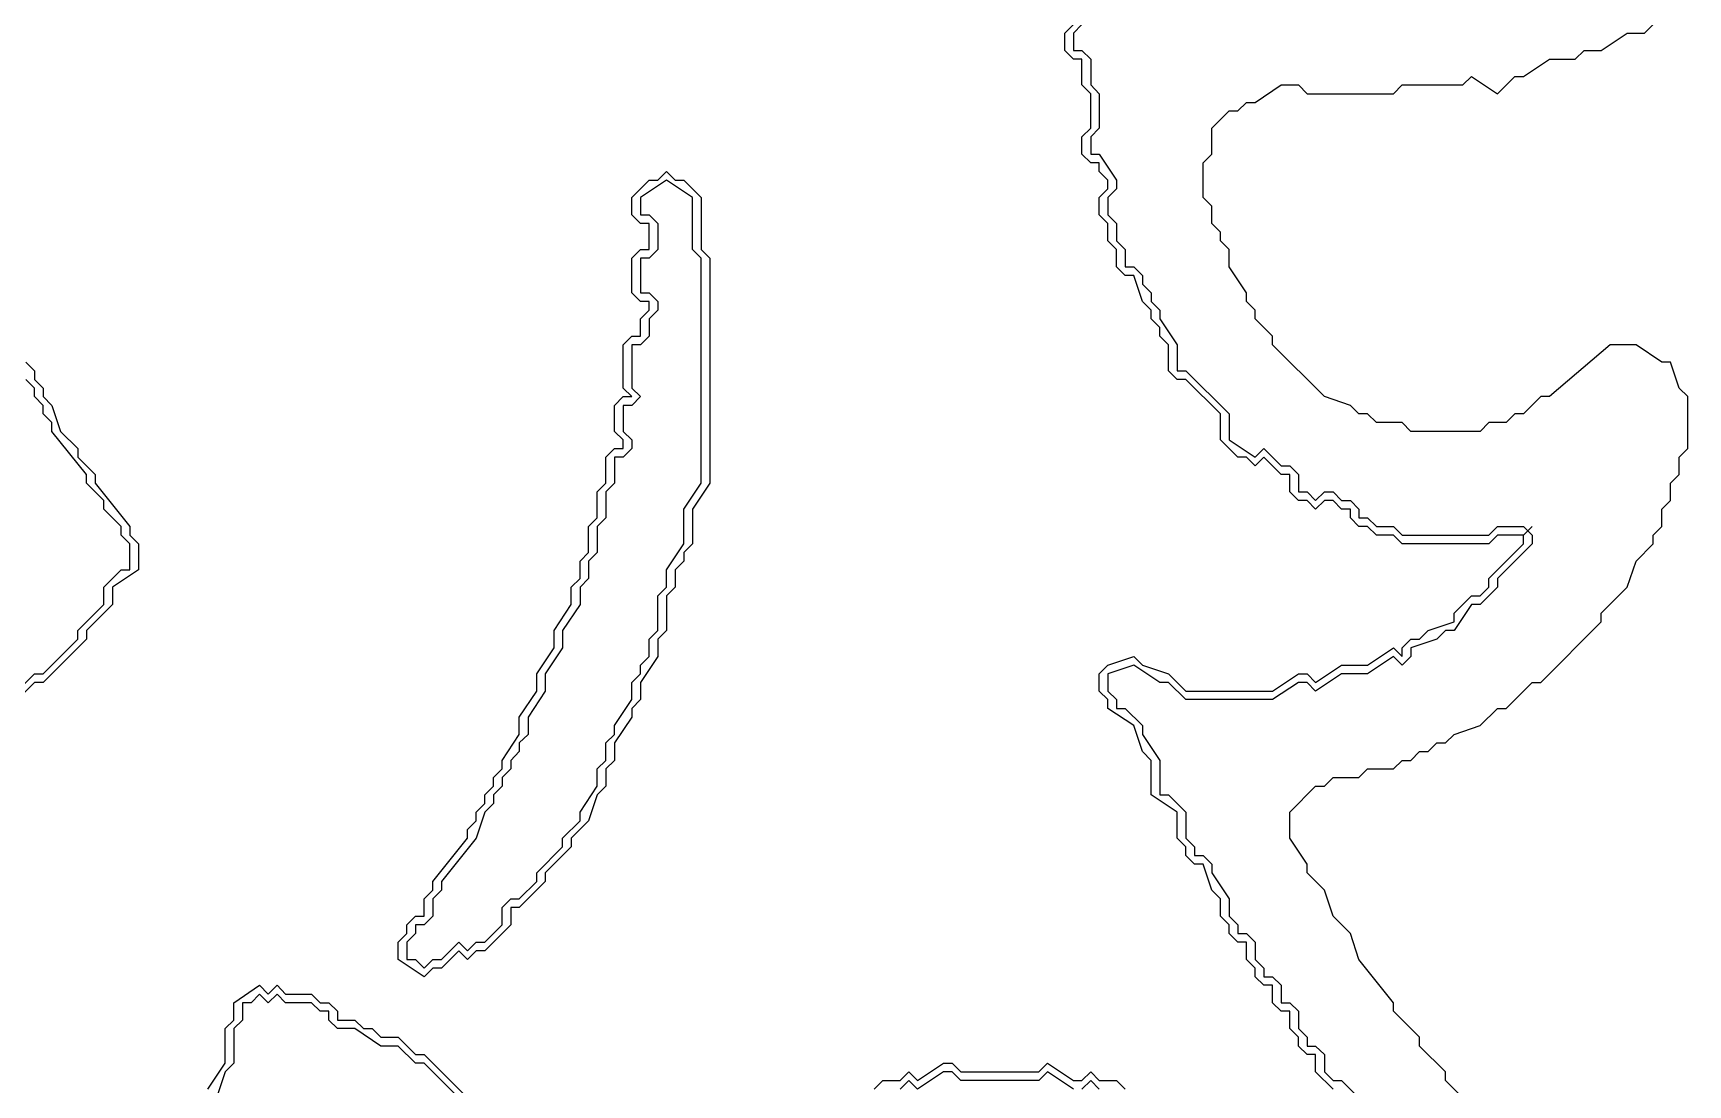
# Model space of a CAD drawing. Header units: millimetres. Extents: x 2 to 58.7, y 4.1 to 84.
# Drawn here: x 39.74 to 51.33, y 49.06 to 56.42 of the extents above; entities that cross this region are included whole.
import ezdxf

# ---------------------------------------------------------------- set-up
doc = ezdxf.new("R2010")
doc.units = ezdxf.units.MM
for name, color, linetype, true_color in [('CUT_OUTER', 1, 'Continuous', 0xa7a7a7), ('FILL_HAIR', 5, 'Continuous', 0x905530), ('RAISED_METAL', 2, 'Continuous', 0xa7a7a7)]:
    doc.layers.add(name, color=color, linetype=linetype, true_color=true_color)

msp = doc.modelspace()

# ---------------------------------------------------------------- linework, layer by layer
at = {"layer": 'CUT_OUTER'}
msp.add_lwpolyline([(49.933, 48.788), (49.63, 49.091), (49.63, 49.152), (49.449, 49.333), (49.449, 49.394), (49.267, 49.576), (49.267, 49.636), (49.024, 49.939), (48.964, 50.121), (48.843, 50.242), (48.782, 50.424), (48.661, 50.545), (48.661, 50.606), (48.54, 50.788), (48.54, 50.97), (48.721, 51.152), (48.782, 51.152), (48.843, 51.212), (49.024, 51.212), (49.085, 51.273), (49.267, 51.273), (49.327, 51.333), (49.388, 51.333), (49.449, 51.394), (49.509, 51.394), (49.57, 51.455), (49.63, 51.455), (49.691, 51.515), (49.873, 51.576), (49.994, 51.697), (50.055, 51.697), (50.236, 51.879), (50.297, 51.879), (50.721, 52.303), (50.721, 52.364), (50.903, 52.545), (50.964, 52.727), (51.085, 52.848), (51.085, 52.909), (51.145, 52.97), (51.145, 53.091), (51.206, 53.152), (51.206, 53.273), (51.267, 53.333), (51.267, 53.455), (51.327, 53.515), (51.327, 53.879), (51.267, 53.939), (51.206, 54.121), (51.145, 54.121), (50.964, 54.242), (50.782, 54.242), (50.358, 53.879), (50.297, 53.879), (50.176, 53.758), (50.115, 53.758), (50.055, 53.697), (49.933, 53.697), (49.873, 53.636), (49.388, 53.636), (49.327, 53.697), (49.146, 53.697), (49.085, 53.758), (49.024, 53.758), (48.964, 53.818), (48.782, 53.879), (48.418, 54.242), (48.418, 54.303), (48.297, 54.424), (48.297, 54.485), (48.237, 54.545), (48.237, 54.606), (48.115, 54.788), (48.115, 54.909), (48.055, 54.97), (48.055, 55.03), (47.994, 55.091), (47.994, 55.212), (47.934, 55.273), (47.934, 55.515), (47.994, 55.576), (47.994, 55.758), (48.115, 55.879), (48.176, 55.879), (48.237, 55.939), (48.297, 55.939), (48.479, 56.061), (48.6, 56.061), (48.661, 56), (49.267, 56), (49.327, 56.061), (49.752, 56.061), (49.812, 56.121), (49.994, 56), (50.115, 56.121), (50.176, 56.121), (50.358, 56.242), (50.539, 56.242), (50.6, 56.303), (50.721, 56.303), (50.903, 56.424), (51.024, 56.424), (51.085, 56.485)], dxfattribs=at)
at = {"layer": 'FILL_HAIR'}
for points in [[(48.843, 49.03), (48.721, 49.152), (48.721, 49.273), (48.661, 49.273), (48.6, 49.333), (48.6, 49.394), (48.54, 49.455), (48.54, 49.576), (48.479, 49.576), (48.418, 49.636), (48.418, 49.758), (48.358, 49.758), (48.297, 49.818), (48.297, 49.879), (48.237, 49.939), (48.237, 50.061), (48.176, 50.061), (48.115, 50.121), (48.115, 50.182), (48.055, 50.242), (48.055, 50.364), (47.994, 50.424), (47.934, 50.606), (47.873, 50.606), (47.812, 50.667), (47.812, 50.727), (47.752, 50.788), (47.752, 50.97), (47.57, 51.091), (47.57, 51.333), (47.509, 51.394), (47.449, 51.576), (47.267, 51.697), (47.267, 51.758), (47.206, 51.818), (47.206, 51.939), (47.267, 52), (47.449, 52.061), (47.509, 52), (47.691, 51.939), (47.812, 51.818), (48.418, 51.818), (48.6, 51.939), (48.661, 51.939), (48.721, 51.879), (48.903, 52), (49.085, 52), (49.267, 52.121), (49.327, 52.061), (49.327, 52.121), (49.388, 52.182), (49.449, 52.182), (49.509, 52.242), (49.691, 52.303), (49.691, 52.364), (49.812, 52.485), (49.873, 52.485), (49.933, 52.545), (49.933, 52.606), (50.176, 52.848), (50.176, 52.909), (50.236, 52.97), (50.176, 52.909), (49.994, 52.909), (49.933, 52.848), (49.327, 52.848), (49.267, 52.909), (49.146, 52.909), (49.085, 52.97), (49.024, 52.97), (48.964, 53.03), (48.964, 53.091), (48.903, 53.091), (48.843, 53.152), (48.782, 53.152), (48.721, 53.091), (48.661, 53.152), (48.6, 53.152), (48.54, 53.212), (48.54, 53.333), (48.479, 53.333), (48.358, 53.455), (48.297, 53.394), (48.237, 53.455), (48.176, 53.455), (48.055, 53.576), (48.055, 53.758), (47.812, 54), (47.752, 54), (47.691, 54.061), (47.691, 54.242), (47.631, 54.303), (47.631, 54.364), (47.57, 54.424), (47.57, 54.485), (47.509, 54.545), (47.449, 54.727), (47.388, 54.727), (47.328, 54.788), (47.328, 54.909), (47.267, 54.97), (47.267, 55.091), (47.206, 55.152), (47.206, 55.273), (47.267, 55.333), (47.267, 55.394), (47.206, 55.455), (47.206, 55.515), (47.146, 55.515), (47.085, 55.576), (47.085, 55.697), (47.146, 55.758), (47.146, 56), (47.085, 56.061), (47.085, 56.242), (47.025, 56.242), (46.964, 56.303), (46.964, 56.424), (47.025, 56.485)], [(39.692, 54.121), (39.753, 54.061), (39.753, 54), (39.813, 53.939), (39.813, 53.879), (39.874, 53.818), (39.935, 53.636), (40.056, 53.515), (40.056, 53.455), (40.177, 53.333), (40.177, 53.273), (40.419, 52.97), (40.419, 52.909), (40.48, 52.848), (40.48, 52.667), (40.298, 52.545), (40.298, 52.424), (40.116, 52.242), (40.116, 52.182), (39.813, 51.879), (39.753, 51.879), (39.51, 51.636)], [(40.965, 49.03), (41.086, 49.212), (41.086, 49.455), (41.147, 49.515), (41.147, 49.636), (41.328, 49.758), (41.389, 49.697), (41.45, 49.758), (41.51, 49.697), (41.692, 49.697), (41.753, 49.636), (41.813, 49.636), (41.874, 49.576), (41.874, 49.515), (41.995, 49.515), (42.056, 49.455), (42.116, 49.455), (42.177, 49.394), (42.298, 49.394), (42.419, 49.273), (42.48, 49.273), (42.843, 48.909)], [(45.631, 49.03), (45.691, 49.091), (45.813, 49.091), (45.873, 49.152), (45.934, 49.091), (46.116, 49.212), (46.176, 49.212), (46.237, 49.152), (46.782, 49.152), (46.843, 49.212), (47.025, 49.091), (47.085, 49.091), (47.146, 49.152), (47.206, 49.091), (47.328, 49.091), (47.388, 49.03)]]:
    msp.add_lwpolyline(points, dxfattribs=at)
msp.add_lwpolyline([(44.177, 55.455), (44.237, 55.394), (44.298, 55.394), (44.419, 55.273), (44.419, 54.909), (44.48, 54.848), (44.48, 53.273), (44.358, 53.091), (44.358, 52.848), (44.298, 52.788), (44.298, 52.727), (44.237, 52.667), (44.237, 52.545), (44.177, 52.485), (44.177, 52.242), (44.116, 52.182), (44.116, 52.061), (43.995, 51.879), (43.995, 51.758), (43.934, 51.697), (43.934, 51.636), (43.813, 51.455), (43.813, 51.333), (43.752, 51.273), (43.752, 51.152), (43.692, 51.091), (43.631, 50.909), (43.51, 50.788), (43.51, 50.727), (43.328, 50.545), (43.328, 50.485), (43.146, 50.303), (43.086, 50.303), (43.086, 50.182), (42.904, 50), (42.843, 50), (42.783, 49.939), (42.722, 50), (42.601, 49.879), (42.54, 49.879), (42.48, 49.818), (42.298, 49.939), (42.298, 50.061), (42.359, 50.121), (42.359, 50.182), (42.419, 50.242), (42.48, 50.242), (42.48, 50.364), (42.54, 50.424), (42.54, 50.485), (42.783, 50.788), (42.783, 50.848), (42.843, 50.909), (42.843, 50.97), (42.904, 51.03), (42.904, 51.091), (42.965, 51.152), (42.965, 51.212), (43.025, 51.273), (43.025, 51.333), (43.146, 51.515), (43.146, 51.636), (43.268, 51.818), (43.268, 51.939), (43.389, 52.121), (43.389, 52.242), (43.51, 52.424), (43.51, 52.545), (43.571, 52.606), (43.571, 52.727), (43.631, 52.788), (43.631, 52.97), (43.692, 53.03), (43.692, 53.212), (43.752, 53.273), (43.752, 53.455), (43.813, 53.515), (43.874, 53.515), (43.874, 53.576), (43.813, 53.636), (43.813, 53.818), (43.874, 53.879), (43.934, 53.879), (43.874, 53.939), (43.874, 54.242), (43.934, 54.303), (43.995, 54.303), (43.995, 54.424), (44.055, 54.485), (44.055, 54.545), (43.995, 54.545), (43.934, 54.606), (43.934, 54.848), (43.995, 54.909), (44.055, 54.909), (44.055, 55.091), (43.995, 55.091), (43.934, 55.152), (43.934, 55.273), (44.055, 55.394), (44.116, 55.394)], close=True, dxfattribs=at)
at = {"layer": 'RAISED_METAL'}
for points in [[(47.085, 56.485), (47.025, 56.424), (47.025, 56.303), (47.085, 56.303), (47.146, 56.242), (47.146, 56.061), (47.206, 56), (47.206, 55.758), (47.146, 55.697), (47.146, 55.576), (47.206, 55.576), (47.328, 55.394), (47.328, 55.333), (47.267, 55.273), (47.267, 55.152), (47.328, 55.091), (47.328, 54.97), (47.388, 54.909), (47.388, 54.788), (47.449, 54.788), (47.509, 54.727), (47.509, 54.667), (47.57, 54.606), (47.57, 54.545), (47.631, 54.485), (47.631, 54.424), (47.752, 54.242), (47.752, 54.061), (47.812, 54.061), (48.115, 53.758), (48.115, 53.576), (48.297, 53.455), (48.358, 53.515), (48.479, 53.394), (48.54, 53.394), (48.6, 53.333), (48.6, 53.212), (48.661, 53.212), (48.721, 53.152), (48.782, 53.212), (48.843, 53.212), (48.903, 53.152), (48.964, 53.152), (49.024, 53.091), (49.024, 53.03), (49.085, 53.03), (49.146, 52.97), (49.267, 52.97), (49.327, 52.909), (49.933, 52.909), (49.994, 52.97), (50.176, 52.97), (50.236, 52.909), (50.236, 52.848), (49.994, 52.606), (49.994, 52.545), (49.873, 52.424), (49.812, 52.424), (49.691, 52.242), (49.63, 52.242), (49.57, 52.182), (49.388, 52.121), (49.388, 52.061), (49.327, 52), (49.267, 52.061), (49.085, 51.939), (48.903, 51.939), (48.721, 51.818), (48.661, 51.879), (48.6, 51.879), (48.418, 51.758), (47.812, 51.758), (47.691, 51.879), (47.631, 51.879), (47.449, 52), (47.267, 51.939), (47.267, 51.818), (47.328, 51.758), (47.328, 51.697), (47.388, 51.697), (47.509, 51.576), (47.509, 51.515), (47.631, 51.333), (47.631, 51.091), (47.691, 51.091), (47.812, 50.97), (47.812, 50.788), (47.873, 50.727), (47.873, 50.667), (47.934, 50.667), (47.994, 50.606), (47.994, 50.545), (48.115, 50.364), (48.115, 50.242), (48.176, 50.182), (48.176, 50.121), (48.237, 50.121), (48.297, 50.061), (48.297, 49.939), (48.358, 49.879), (48.358, 49.818), (48.418, 49.818), (48.479, 49.758), (48.479, 49.636), (48.54, 49.636), (48.6, 49.576), (48.6, 49.455), (48.661, 49.394), (48.661, 49.333), (48.721, 49.333), (48.782, 49.273), (48.782, 49.152), (48.843, 49.091), (48.903, 49.091), (49.085, 48.909)], [(49.933, 48.788), (49.63, 49.091), (49.63, 49.152), (49.449, 49.333), (49.449, 49.394), (49.267, 49.576), (49.267, 49.636), (49.024, 49.939), (48.964, 50.121), (48.843, 50.242), (48.782, 50.424), (48.661, 50.545), (48.661, 50.606), (48.54, 50.788), (48.54, 50.97), (48.721, 51.152), (48.782, 51.152), (48.843, 51.212), (49.024, 51.212), (49.085, 51.273), (49.267, 51.273), (49.327, 51.333), (49.388, 51.333), (49.449, 51.394), (49.509, 51.394), (49.57, 51.455), (49.63, 51.455), (49.691, 51.515), (49.873, 51.576), (49.994, 51.697), (50.055, 51.697), (50.236, 51.879), (50.297, 51.879), (50.721, 52.303), (50.721, 52.364), (50.903, 52.545), (50.964, 52.727), (51.085, 52.848), (51.085, 52.909), (51.145, 52.97), (51.145, 53.091), (51.206, 53.152), (51.206, 53.273), (51.267, 53.333), (51.267, 53.455), (51.327, 53.515), (51.327, 53.879), (51.267, 53.939), (51.206, 54.121), (51.145, 54.121), (50.964, 54.242), (50.782, 54.242), (50.358, 53.879), (50.297, 53.879), (50.176, 53.758), (50.115, 53.758), (50.055, 53.697), (49.933, 53.697), (49.873, 53.636), (49.388, 53.636), (49.327, 53.697), (49.146, 53.697), (49.085, 53.758), (49.024, 53.758), (48.964, 53.818), (48.782, 53.879), (48.418, 54.242), (48.418, 54.303), (48.297, 54.424), (48.297, 54.485), (48.237, 54.545), (48.237, 54.606), (48.115, 54.788), (48.115, 54.909), (48.055, 54.97), (48.055, 55.03), (47.994, 55.091), (47.994, 55.212), (47.934, 55.273), (47.934, 55.515), (47.994, 55.576), (47.994, 55.758), (48.115, 55.879), (48.176, 55.879), (48.237, 55.939), (48.297, 55.939), (48.479, 56.061), (48.6, 56.061), (48.661, 56), (49.267, 56), (49.327, 56.061), (49.752, 56.061), (49.812, 56.121), (49.994, 56), (50.115, 56.121), (50.176, 56.121), (50.358, 56.242), (50.539, 56.242), (50.6, 56.303), (50.721, 56.303), (50.903, 56.424), (51.024, 56.424), (51.085, 56.485)], [(39.45, 51.636), (39.753, 51.939), (39.813, 51.939), (40.056, 52.182), (40.056, 52.242), (40.238, 52.424), (40.238, 52.545), (40.359, 52.667), (40.419, 52.667), (40.419, 52.848), (40.359, 52.909), (40.359, 52.97), (40.238, 53.091), (40.238, 53.152), (40.116, 53.273), (40.116, 53.333), (39.874, 53.636), (39.874, 53.697), (39.813, 53.758), (39.813, 53.818), (39.753, 53.879), (39.753, 53.939), (39.692, 54)], [(42.783, 48.909), (42.48, 49.212), (42.419, 49.212), (42.298, 49.333), (42.177, 49.333), (41.995, 49.455), (41.874, 49.455), (41.813, 49.515), (41.813, 49.576), (41.753, 49.576), (41.692, 49.636), (41.51, 49.636), (41.45, 49.697), (41.389, 49.636), (41.328, 49.697), (41.268, 49.636), (41.207, 49.636), (41.207, 49.515), (41.147, 49.455), (41.147, 49.212), (41.086, 49.152), (41.025, 48.97)], [(47.025, 49.03), (46.843, 49.152), (46.782, 49.091), (46.237, 49.091), (46.176, 49.152), (46.116, 49.152), (45.934, 49.03), (45.873, 49.091), (45.813, 49.03)], [(47.206, 49.03), (47.146, 49.091), (47.085, 49.03)]]:
    msp.add_lwpolyline(points, dxfattribs=at)
msp.add_lwpolyline([(44.177, 55.394), (43.995, 55.273), (43.995, 55.152), (44.055, 55.152), (44.116, 55.091), (44.116, 54.909), (44.055, 54.848), (43.995, 54.848), (43.995, 54.606), (44.055, 54.606), (44.116, 54.545), (44.116, 54.485), (44.055, 54.424), (44.055, 54.303), (43.995, 54.242), (43.934, 54.242), (43.934, 53.939), (43.995, 53.879), (43.934, 53.818), (43.874, 53.818), (43.874, 53.636), (43.934, 53.576), (43.934, 53.515), (43.874, 53.455), (43.813, 53.455), (43.813, 53.273), (43.752, 53.212), (43.752, 53.03), (43.692, 52.97), (43.692, 52.788), (43.631, 52.727), (43.631, 52.606), (43.571, 52.545), (43.571, 52.424), (43.449, 52.242), (43.449, 52.121), (43.328, 51.939), (43.328, 51.818), (43.207, 51.636), (43.207, 51.515), (43.146, 51.455), (43.146, 51.394), (43.086, 51.333), (43.086, 51.273), (43.025, 51.212), (43.025, 51.152), (42.965, 51.091), (42.965, 51.03), (42.904, 50.97), (42.843, 50.788), (42.601, 50.485), (42.601, 50.424), (42.54, 50.364), (42.54, 50.242), (42.48, 50.182), (42.419, 50.182), (42.419, 50.121), (42.359, 50.061), (42.359, 49.939), (42.419, 49.939), (42.48, 49.879), (42.54, 49.939), (42.601, 49.939), (42.722, 50.061), (42.783, 50), (42.843, 50.061), (42.904, 50.061), (43.025, 50.182), (43.025, 50.303), (43.086, 50.364), (43.146, 50.364), (43.268, 50.485), (43.268, 50.545), (43.449, 50.727), (43.449, 50.788), (43.571, 50.909), (43.571, 50.97), (43.692, 51.152), (43.692, 51.273), (43.752, 51.333), (43.752, 51.455), (43.813, 51.515), (43.813, 51.576), (43.934, 51.758), (43.934, 51.879), (43.995, 51.939), (43.995, 52), (44.055, 52.061), (44.055, 52.182), (44.116, 52.242), (44.116, 52.485), (44.177, 52.545), (44.177, 52.667), (44.298, 52.848), (44.298, 53.091), (44.419, 53.273), (44.419, 54.848), (44.358, 54.909), (44.358, 55.273)], close=True, dxfattribs=at)

doc.saveas('drawing.dxf')
